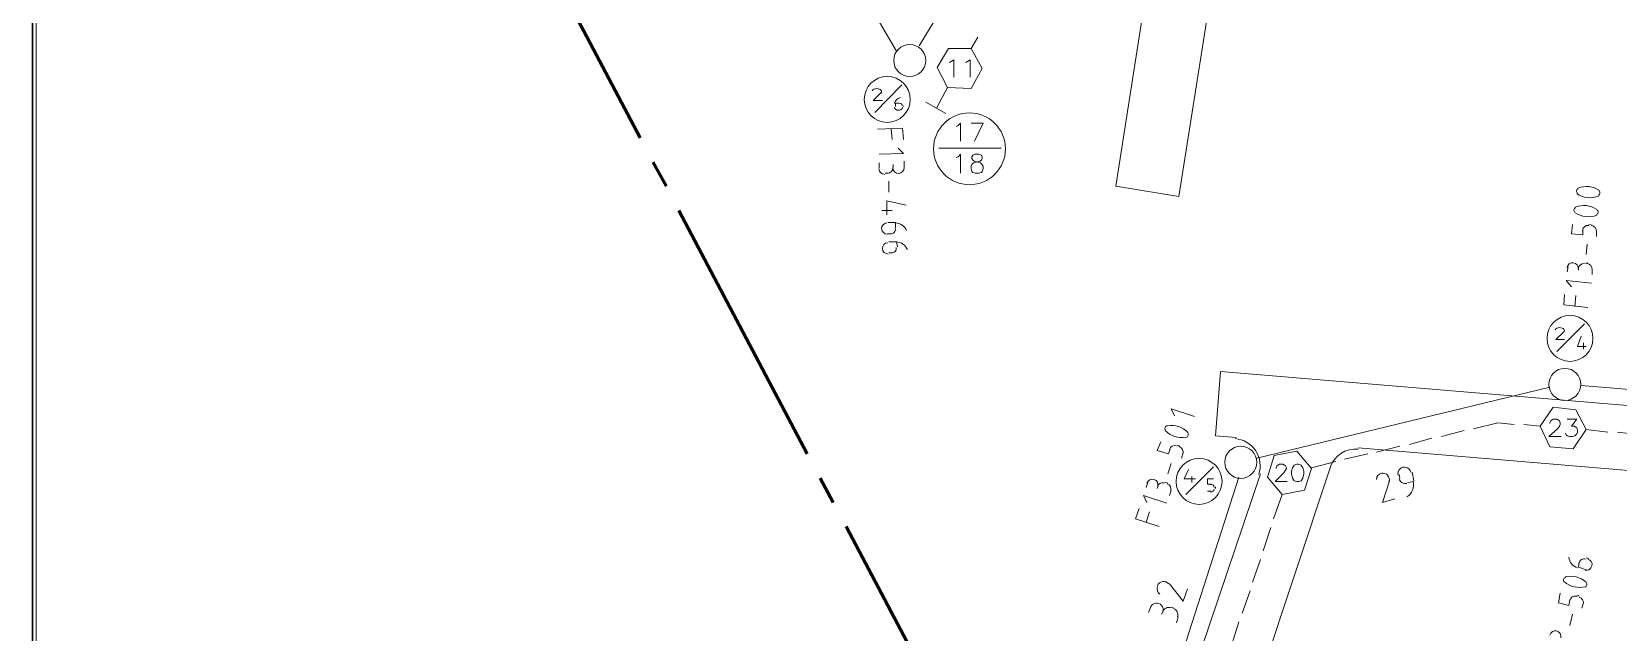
# Model space of a CAD drawing. Header units: millimetres. Extents: x 0.6 to 28.7, y 3.6 to 37.8.
# Drawn here: x 0.59 to 8.23, y 11.46 to 14.35 of the extents above; entities that cross this region are included whole.
import ezdxf

# ---------------------------------------------------------------- set-up
doc = ezdxf.new("R2010")
doc.units = ezdxf.units.MM
for name, color, linetype in [('PDF_BOUNDARY-NODE', 3, 'Continuous'), ('PDF_FRAME-TB', 7, 'Continuous'), ('PDF_Passives-TapOffs', 7, 'Continuous'), ('PDF_RDFIN01', 4, 'Continuous'), ('PDF_Symbols-EndOfLine', 7, 'Continuous'), ('PDF_Symbols-SelfTerminating', 7, 'Continuous')]:
    doc.layers.add(name, color=color, linetype=linetype)
for name, color, linetype, true_color in [('PDF_Cable-565', 23, 'Continuous', 0xdd8a6e), ('PDF_STHC01', 8, 'Continuous', 0x808080), ('PDF_STLINE01', 8, 'Continuous', 0x808080), ('PDF_STPNUM01', 8, 'Continuous', 0x808080), ('PDF_STSYM01', 8, 'Continuous', 0x808080), ('PDF_STTEXT01', 8, 'Continuous', 0x808080)]:
    doc.layers.add(name, color=color, linetype=linetype, true_color=true_color)

msp = doc.modelspace()

# ---------------------------------------------------------------- linework, layer by layer
at = {"layer": 'PDF_BOUNDARY-NODE', "lineweight": 60}
for points in [[(2.9048, 15.0102), (3.5219, 13.8385)], [(3.5844, 13.7217), (3.647, 13.605)], [(3.7095, 13.4882), (4.3267, 12.3165)], [(4.3892, 12.1998), (4.4518, 12.083)], [(4.5143, 11.9662), (5.1314, 10.7945)]]:
    msp.add_lwpolyline(points, dxfattribs=at)
at = {"layer": 'PDF_Cable-565', "lineweight": 13}
for points in [[(5.1481, 14.3222), (5.1148, 14.268)], [(7.5333, 12.4374), (7.65, 12.4666), (7.7293, 12.4583)], [(7.7751, 12.4583), (7.8543, 12.4499)], [(7.3331, 12.3916), (7.2247, 12.3624)], [(7.4874, 12.4291), (7.379, 12.3999)], [(8.0753, 12.4333), (8.1796, 12.4208)], [(8.2255, 12.4208), (8.338, 12.4082)], [(7.0246, 12.3165), (6.912, 12.2915)], [(7.1788, 12.354), (7.0663, 12.3249)], [(6.8703, 12.279), (6.7535, 12.2498)], [(6.6117, 12.1205), (6.57, 12.0038)], [(6.5575, 11.9621), (6.52, 11.8495)], [(6.5075, 11.8078), (6.47, 11.6994)], [(6.4575, 11.6577), (6.4199, 11.5493)], [(6.4032, 11.5076), (6.3699, 11.3991)]]:
    msp.add_lwpolyline(points, dxfattribs=at)
at = {"layer": 'PDF_FRAME-TB', "lineweight": 0, "const_width": 0.00834}
msp.add_lwpolyline([(28.6993, 37.8192), (0.5988, 37.8192), (0.5988, 3.6224), (28.6993, 3.6224)], close=True, dxfattribs=at)
at = {"layer": 'PDF_FRAME-TB', "color": 254, "lineweight": 0, "true_color": 0xdcdcdc}
msp.add_lwpolyline([(0.6155, 4.669), (28.6827, 4.669), (28.6827, 37.8025), (0.6155, 37.8025)], close=True, dxfattribs=at)
at = {"layer": 'PDF_Passives-TapOffs', "lineweight": 9}
for points in [[(5.1148, 14.268), (5.0064, 14.268), (4.9521, 14.1763), (5.0022, 14.0804), (5.1148, 14.0762), (5.169, 14.1721)], [(8.0753, 12.4333), (8.0253, 12.5292), (7.9169, 12.5417), (7.8543, 12.4499), (7.9002, 12.3499), (8.0128, 12.3415)], [(6.6826, 12.329), (6.5742, 12.3082), (6.5409, 12.2039), (6.6117, 12.1205), (6.7202, 12.1414), (6.7535, 12.2456)], [(6.6826, 12.2665), (6.6701, 12.2623), (6.6618, 12.2498), (6.6576, 12.2331), (6.6576, 12.2206), (6.6618, 12.1998), (6.6701, 12.1872), (6.6826, 12.1831), (6.691, 12.1831), (6.7035, 12.1872), (6.7118, 12.1998), (6.716, 12.2206), (6.716, 12.2331), (6.7118, 12.2498), (6.7035, 12.2623), (6.691, 12.2665)]]:
    msp.add_lwpolyline(points, close=True, dxfattribs=at)
for points in [[(5.0064, 14.268), (5.0064, 14.268)], [(5.0105, 14.2013), (5.0189, 14.2054), (5.0314, 14.2138), (5.0314, 14.1304)], [(5.0898, 14.2013), (5.0981, 14.2054), (5.1106, 14.2138), (5.1106, 14.1304)], [(4.9521, 14.1763), (4.9521, 14.1763)], [(5.169, 14.1721), (5.169, 14.1721)], [(5.0022, 14.0804), (5.0022, 14.0804)], [(5.1148, 14.0762), (5.1148, 14.0762)], [(7.9169, 12.5417), (7.9169, 12.5417)], [(8.0253, 12.5292), (8.0253, 12.5292)], [(7.8543, 12.4499), (7.8543, 12.4499)], [(7.9002, 12.4625), (7.9002, 12.4666), (7.9044, 12.475), (7.9086, 12.4791), (7.9169, 12.4833), (7.9336, 12.4833), (7.9419, 12.4791), (7.9461, 12.475), (7.9503, 12.4666), (7.9503, 12.4583), (7.9461, 12.4499), (7.9377, 12.4374), (7.896, 12.3999), (7.9544, 12.3999)], [(7.9836, 12.4833), (8.0295, 12.4833), (8.0045, 12.4499), (8.017, 12.4499), (8.0253, 12.4458), (8.0295, 12.4416), (8.0337, 12.4291), (8.0337, 12.4208), (8.0295, 12.4124), (8.0211, 12.4041), (8.0086, 12.3999), (7.9961, 12.3999), (7.9836, 12.4041), (7.9794, 12.4082), (7.9753, 12.4166)], [(6.5742, 12.3082), (6.5742, 12.3082)], [(7.9002, 12.3499), (7.9002, 12.3499)], [(8.0128, 12.3415), (8.0128, 12.3415)], [(6.5826, 12.2456), (6.5826, 12.2498), (6.5867, 12.2581), (6.5909, 12.2623), (6.5992, 12.2665), (6.6159, 12.2665), (6.6242, 12.2623), (6.6284, 12.2581), (6.6326, 12.2498), (6.6326, 12.2456), (6.6284, 12.2373), (6.6201, 12.2248), (6.5784, 12.1831), (6.6368, 12.1831)], [(6.7535, 12.2456), (6.7535, 12.2456)], [(6.5409, 12.2039), (6.5409, 12.2039)], [(6.7202, 12.1414), (6.7202, 12.1414)], [(6.6117, 12.1205), (6.6117, 12.1205)]]:
    msp.add_lwpolyline(points, dxfattribs=at)
at = {"layer": 'PDF_RDFIN01', "lineweight": 0}
for points in [[(5.9738, 14.6433), (5.8111, 13.605), (6.1155, 13.555), (6.3115, 14.8059)], [(12.4495, 12.8127), (11.1569, 12.4166), (10.9692, 12.3707), (10.6565, 12.3499), (6.3157, 12.7126), (6.2907, 12.4041), (6.3907, 12.3957)], [(6.9787, 12.3457), (10.6523, 12.0371), (11.0192, 12.0622), (11.2403, 12.1205), (12.0534, 12.3707)], [(6.5075, 12.2206), (6.103, 11.0239)], [(6.8452, 12.254), (6.5117, 11.249)]]:
    msp.add_lwpolyline(points, dxfattribs=at)
for centre, start, end in [((6.3752, 12.2591), 341.29579, 85.22093), ((6.9674, 12.2091), 85.22097, 161.63084)]:
    msp.add_arc(centre, 0.1313, start, end, dxfattribs=at)
at = {"layer": 'PDF_STHC01', "lineweight": 0}
for points in [[(4.6853, 14.0595), (4.6436, 14.0178), (4.6894, 14.0178)], [(4.6519, 13.9594), (4.7812, 14.0929)], [(4.7687, 14.0053), (4.752, 14.0053), (4.752, 13.9886)], [(4.7895, 13.9886), (4.7895, 13.9928)], [(7.9669, 12.9045), (7.9294, 12.8669), (7.9711, 12.8669)], [(7.9336, 12.8086), (8.067, 12.942)], [(8.0503, 12.8836), (8.0337, 12.8336), (8.0753, 12.8336)], [(8.0628, 12.8503), (8.0628, 12.8211)], [(6.1614, 12.2415), (6.1405, 12.1956), (6.1948, 12.1956)], [(6.1489, 12.1205), (6.2823, 12.254)], [(6.1781, 12.2081), (6.1781, 12.1789)], [(6.2698, 12.1706), (6.2531, 12.1706), (6.2531, 12.1956), (6.2823, 12.1956)], [(6.2907, 12.1497), (6.2907, 12.1581)], [(6.2531, 12.1372), (6.2698, 12.1372)]]:
    msp.add_lwpolyline(points, dxfattribs=at)
for centre in [(4.7114, 14.023), (7.9974, 12.8721), (6.2126, 12.184)]:
    msp.add_circle(centre, 0.1105, dxfattribs=at)
for points in [[(4.6616, 14.0751), (4.6512, 14.0752), (4.6421, 14.0708), (4.6393, 14.0645)], [(4.6814, 14.0677), (4.6773, 14.0723), (4.6696, 14.0752), (4.6613, 14.0751)], [(4.6808, 14.0528), (4.6852, 14.0573), (4.6855, 14.063), (4.6814, 14.0677)], [(4.7758, 14.0316), (4.7594, 14.0274), (4.748, 14.0166), (4.7469, 14.0041)], [(4.7469, 13.9855), (4.7469, 13.9774), (4.7553, 13.9709), (4.7656, 13.9709)], [(4.7656, 13.9709), (4.776, 13.9709), (4.7844, 13.9774), (4.7844, 13.9855)], [(4.7801, 14.0012), (4.7769, 14.0035), (4.7723, 14.0046), (4.7678, 14.0042)], [(4.7842, 13.9924), (4.7849, 13.9956), (4.7833, 13.9989), (4.7801, 14.0012)], [(7.9475, 12.9242), (7.9372, 12.9243), (7.9281, 12.9199), (7.9252, 12.9136)], [(7.9674, 12.9167), (7.9633, 12.9214), (7.9556, 12.9242), (7.9472, 12.9242)], [(7.9668, 12.9019), (7.9712, 12.9064), (7.9714, 12.9121), (7.9674, 12.9167)], [(6.2856, 12.1549), (6.2856, 12.1629), (6.2772, 12.1695), (6.2668, 12.1695)], [(6.2668, 12.1319), (6.2772, 12.1319), (6.2856, 12.1385), (6.2856, 12.1465)]]:
    msp.add_open_spline(points, degree=3, dxfattribs=at)
at = {"layer": 'PDF_STLINE01', "lineweight": 0}
for points in [[(4.139, 15.3105), (4.7562, 14.2555)], [(5.3525, 15.0853), (4.8646, 14.2805)], [(7.9002, 12.6376), (6.4908, 12.2957)], [(9.3555, 12.5375), (8.0503, 12.6459)], [(5.9821, 10.8904), (6.4032, 12.2039)]]:
    msp.add_lwpolyline(points, dxfattribs=at)
at = {"layer": 'PDF_STPNUM01', "lineweight": 0}
for points in [[(4.6644, 13.8802), (4.7854, 13.8844), (4.7895, 13.8302)], [(4.7311, 13.8802), (4.7353, 13.8302)], [(4.6728, 13.7593), (4.7895, 13.7634), (4.7645, 13.7885)], [(4.6728, 13.6926), (4.6728, 13.7176)], [(4.7145, 13.6675), (4.702, 13.6675)], [(4.7395, 13.6967), (4.7395, 13.7092)], [(4.7937, 13.7259), (4.7937, 13.6967)], [(4.7186, 13.63), (4.7186, 13.5758)], [(4.802, 13.5133), (4.7103, 13.5341), (4.7103, 13.4674)], [(4.7353, 13.4882), (4.6853, 13.4882)], [(4.752, 13.4048), (4.752, 13.4299), (4.7145, 13.4299)], [(8.0587, 13.3965), (8.0587, 13.3715), (8.0045, 13.3756), (8.0086, 13.4215)], [(8.1045, 13.4173), (8.0879, 13.4215)], [(8.1254, 13.3631), (8.1254, 13.3882)], [(4.7603, 13.3131), (4.7562, 13.3381), (4.7186, 13.3381)], [(8.0753, 13.2756), (8.0795, 13.3256)], [(7.9836, 13.1922), (7.9878, 13.2172)], [(8.0378, 13.213), (8.0378, 13.2005)], [(8.0712, 13.2339), (8.0837, 13.2339)], [(8.1004, 13.138), (7.9794, 13.1505), (8.0045, 13.1213)], [(8.1045, 13.2047), (8.1045, 13.1797)], [(8.0837, 13.0212), (7.9669, 13.0337), (7.9711, 13.0838)], [(8.0211, 13.0254), (8.0253, 13.0796)], [(6.1906, 12.4958), (6.078, 12.5333), (6.0947, 12.5)], [(6.0738, 12.3415), (6.0655, 12.3165), (6.0113, 12.3332), (6.028, 12.3749)], [(6.1197, 12.354), (6.1072, 12.3582)], [(6.128, 12.2957), (6.1364, 12.3207)], [(6.0613, 12.2206), (6.078, 12.2706)], [(5.9571, 12.1539), (5.9654, 12.1789)], [(6.0155, 12.1622), (6.0113, 12.1497)], [(6.0488, 12.1789), (6.0613, 12.1747)], [(6.078, 12.1414), (6.0697, 12.1164)], [(6.0572, 12.0788), (5.9446, 12.1164), (5.9612, 12.083)], [(6.0196, 11.9662), (5.907, 12.0038), (5.9237, 12.0538)], [(5.9571, 11.9871), (5.9738, 12.0371)], [(8.042, 11.7953), (8.0378, 11.7703), (8.0753, 11.7578)], [(8.0879, 11.812), (8.0753, 11.8161)], [(7.9961, 11.616), (7.992, 11.5868), (7.9419, 11.5993), (7.9503, 11.6452)], [(8.042, 11.6327), (8.0295, 11.6327)], [(7.9961, 11.4909), (8.0086, 11.5451)], [(8.0545, 11.5743), (8.0628, 11.5993)]]:
    msp.add_lwpolyline(points, dxfattribs=at)
for points in [[(4.7145, 13.3756), (4.727, 13.3756, 0.496048), (4.7506, 13.4016)], [(4.7186, 13.2839), (4.7311, 13.2839, 0.496048), (4.7548, 13.3099)]]:
    msp.add_lwpolyline(points, format="xyb", dxfattribs=at)
for centre, radius, start, end in [((4.6989, 13.6894), 0.0271, 182.58735, 272.58733), ((4.7114, 13.6936), 0.0271, 272.58735, 2.58733), ((4.7656, 13.6936), 0.0271, 182.58735, 2.58733), ((8.0432, 13.581), 0.0146, 120.10448, 227.08963), ((8.0766, 13.4934), 0.1105, 55.31271, 111.88139), ((8.0933, 13.6602), 0.1105, 235.31271, 291.88139), ((8.1266, 13.5727), 0.0146, 300.10448, 47.08963), ((8.0307, 13.4893), 0.0146, 120.10448, 227.08963), ((8.0849, 13.5685), 0.1105, 235.31271, 291.88139), ((8.0641, 13.4017), 0.1105, 55.31271, 111.88139), ((8.1183, 13.4809), 0.0146, 300.10448, 47.08963), ((4.7114, 13.4017), 0.0271, 92.58735, 272.58733), ((4.7489, 13.3683), 0.0605, 22.40117, 89.03332), ((8.0849, 13.3892), 0.0271, 83.59706, 173.59704), ((8.0974, 13.3892), 0.0271, 353.59706, 83.59704), ((4.7156, 13.3058), 0.0271, 92.58735, 272.58733), ((4.7531, 13.2766), 0.0605, 22.40117, 89.03332), ((8.0099, 13.2099), 0.0271, 353.59706, 173.59704), ((8.0641, 13.2057), 0.0271, 83.59706, 173.59704), ((8.0766, 13.2057), 0.0271, 353.59706, 83.59704), ((6.0625, 12.4384), 0.0146, 108.6162, 215.60135), ((6.0792, 12.3425), 0.1105, 43.82444, 100.39312), ((6.1292, 12.5051), 0.1105, 223.82444, 280.39312), ((6.1459, 12.4092), 0.0146, 288.6162, 35.60135), ((6.0958, 12.33), 0.0271, 72.10879, 162.10877), ((6.1084, 12.3258), 0.0271, 342.10879, 72.10877), ((5.9874, 12.1674), 0.0271, 342.10879, 162.10877), ((6.0375, 12.1507), 0.0271, 72.10879, 162.10877), ((6.05, 12.1465), 0.0271, 342.10879, 72.10877), ((8.0516, 11.8254), 0.0605, 186.10272, 252.73487), ((8.0641, 11.7879), 0.0229, 68.52169, 174.0561), ((8.0766, 11.7837), 0.0271, 256.28891, 76.28889), ((7.9807, 11.7087), 0.0146, 112.79632, 219.78147), ((8.0432, 11.7837), 0.1105, 228.00455, 284.57324), ((8.0015, 11.6169), 0.1105, 48.00455, 104.57324), ((8.0641, 11.6878), 0.0146, 292.79632, 39.78147), ((8.0224, 11.6044), 0.0271, 76.28891, 166.28889), ((8.0349, 11.6002), 0.0271, 346.28891, 76.28889), ((7.9265, 11.4376), 0.0271, 346.28891, 166.28889)]:
    msp.add_arc(centre, radius, start, end, dxfattribs=at)
at = {"layer": 'PDF_STSYM01', "lineweight": 0}
for centre in [(4.8198, 14.2107), (7.9723, 12.6511), (6.4128, 12.2758)]:
    msp.add_circle(centre, 0.0771, dxfattribs=at)
at = {"layer": 'PDF_STTEXT01', "lineweight": 0}
for points in [[(7.1263, 12.1825, 0.59055), (7.0896, 12.2229, 0.338563), (7.0654, 12.1936)], [(6.0771, 11.5755, 0.414214), (6.0377, 11.5564, 1.000001), (5.9788, 11.5774)]]:
    msp.add_lwpolyline(points, format="xyb", dxfattribs=at)
for points in [[(7.1747, 12.2164), (7.1788, 12.1998)], [(7.2456, 12.1872), (7.2372, 12.2289)], [(7.1288, 12.1872), (7.0954, 12.083), (7.1538, 12.0997)], [(7.2164, 12.1789), (7.2456, 12.1831)], [(6.0697, 11.691), (6.1364, 11.6076), (6.1572, 11.666)], [(5.9696, 11.5534), (5.9821, 11.5826)], [(6.0405, 11.5618), (6.0321, 11.5451)], [(6.078, 11.5785), (6.0905, 11.5743)], [(6.1114, 11.5326), (6.103, 11.5034)]]:
    msp.add_lwpolyline(points, dxfattribs=at)
for centre, radius, start, end in [((7.2009, 12.2216), 0.0313, 13.53083, 193.53091), ((7.2051, 12.2049), 0.0313, 193.53083, 283.53091), ((7.1759, 12.1674), 0.0688, 302.53176, 13.53087), ((6.0416, 11.6711), 0.0313, 38.43238, 160.68826), ((6.0416, 11.667), 0.0313, 159.8863, 234.70312), ((6.0792, 11.5419), 0.0313, 340.42454, 70.42463)]:
    msp.add_arc(centre, radius, start, end, dxfattribs=at)
at = {"layer": 'PDF_Symbols-EndOfLine', "lineweight": 9}
for points in [[(5.0439, 13.8927), (5.0522, 13.8969), (5.0647, 13.9094), (5.0647, 13.8218)], [(5.1314, 13.8218), (5.1731, 13.9094), (5.1148, 13.9094)], [(5.0439, 13.7426), (5.0522, 13.7468), (5.0647, 13.7593), (5.0647, 13.6675)]]:
    msp.add_lwpolyline(points, dxfattribs=at)
at = {"layer": 'PDF_Symbols-EndOfLine', "color": 15, "lineweight": 0, "true_color": 0x954a4a}
msp.add_lwpolyline([(4.9605, 13.7885), (5.2607, 13.7885)], dxfattribs=at)
at = {"layer": 'PDF_Symbols-EndOfLine', "lineweight": 9}
msp.add_lwpolyline([(5.1356, 13.7593), (5.1231, 13.7551), (5.1189, 13.7468), (5.1189, 13.7384), (5.1231, 13.7301), (5.1314, 13.7259), (5.1481, 13.7217), (5.1606, 13.7176), (5.169, 13.7092), (5.1731, 13.7009), (5.1731, 13.6884), (5.169, 13.6759), (5.1648, 13.6717), (5.1523, 13.6675), (5.1356, 13.6675), (5.1231, 13.6717), (5.1189, 13.6759), (5.1148, 13.6884), (5.1148, 13.7009), (5.1189, 13.7092), (5.1273, 13.7176), (5.1398, 13.7217), (5.1565, 13.7259), (5.1648, 13.7301), (5.169, 13.7384), (5.169, 13.7468), (5.1648, 13.7551), (5.1523, 13.7593)], close=True, dxfattribs=at)
at = {"layer": 'PDF_Symbols-EndOfLine', "color": 15, "lineweight": 0, "true_color": 0x954a4a}
msp.add_circle((5.1076, 13.7853), 0.173, dxfattribs=at)
at = {"layer": 'PDF_Symbols-SelfTerminating', "lineweight": 9}
for points in [[(5.0022, 14.0804), (4.948, 13.9803)], [(4.8979, 14.0095), (4.9938, 13.9553)]]:
    msp.add_lwpolyline(points, dxfattribs=at)

doc.saveas('drawing.dxf')
